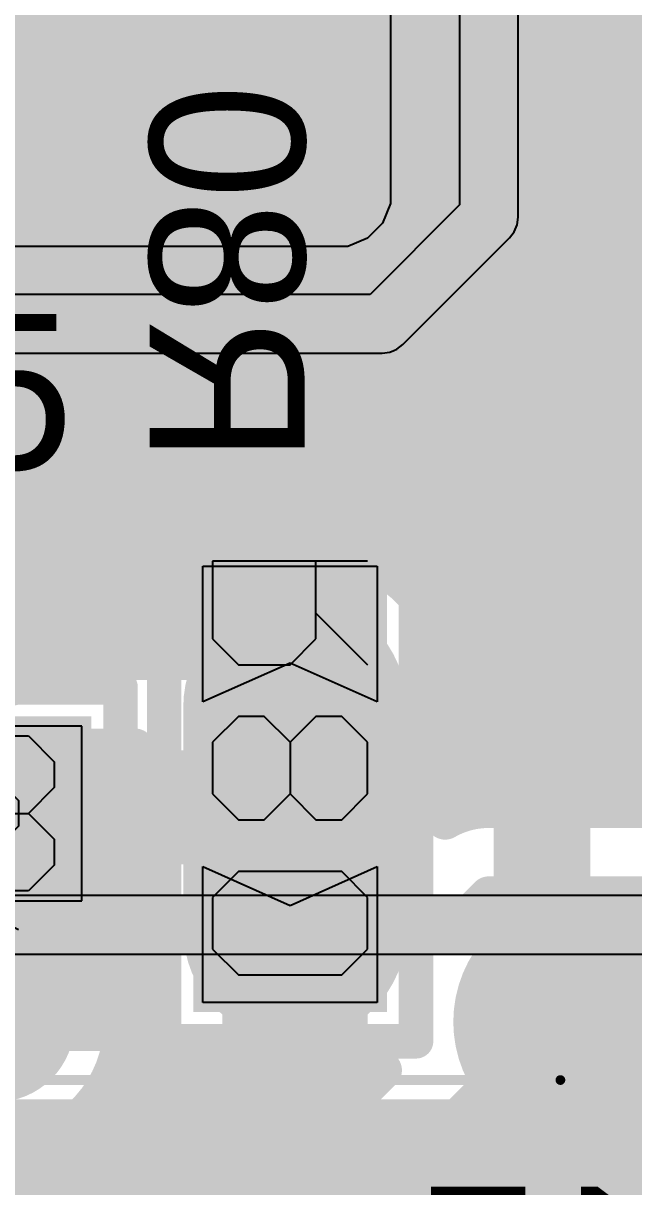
# Model space of a CAD drawing. Header units: millimetres. Extents: x 0.11 to 5.67, y 0.55 to 4.24.
# Drawn here: x 1.1594 to 1.2834, y 3.2155 to 3.4518 of the extents above; entities that cross this region are included whole.
import ezdxf

# ---------------------------------------------------------------- set-up
doc = ezdxf.new("R2010")
doc.units = ezdxf.units.MM
doc.header["$MEASUREMENT"] = 0
for name, color, linetype in [('BottomLayer', 5, 'Continuous'), ('BottomOverlay', 54, 'Continuous'), ('BottomPaste', 16, 'Continuous'), ('BottomSolder', 6, 'Continuous'), ('InternalPlane1', 76, 'Continuous'), ('InternalPlane2', 16, 'Continuous'), ('Mechanical1', 6, 'Continuous'), ('Mechanical3', 76, 'Continuous'), ('MultiLayer', 9, 'Continuous'), ('TopLayer', 1, 'Continuous'), ('TopOverlay', 2, 'Continuous'), ('TopPaste', 8, 'Continuous'), ('TopSolder', 216, 'Continuous'), ('ViaHoleLayer', 16, 'Continuous')]:
    doc.layers.add(name, color=color, linetype=linetype)

# ---------------------------------------------------------------- blocks, each defined once
blk = doc.blocks.new('SOT_23_123__B_50')
at = {"layer": 'BottomLayer', "const_width": 0.02807}
for points in [[(0.06125, 0.04134), (0.03027, 0.04134)], [(-0.02975, 0.00134), (-0.06073, 0.00134)], [(0.06125, -0.03866), (0.03027, -0.03866)]]:
    blk.add_lwpolyline(points, dxfattribs=at)
at = {"layer": 'BottomLayer', "const_width": 0.01404}
for points in [[(0.02325, 0.04134, 1), (0.03729, 0.04134, 1)], [(0.05423, 0.04134, 1), (0.06827, 0.04134, 1)], [(-0.06775, 0.00134, 1), (-0.05371, 0.00134, 1)], [(-0.03677, 0.00134, 1), (-0.02273, 0.00134, 1)], [(0.02325, -0.03866, 1), (0.03729, -0.03866, 1)], [(0.05423, -0.03866, 1), (0.06827, -0.03866, 1)]]:
    blk.add_lwpolyline(points, format="xyb", close=True, dxfattribs=at)
at = {"layer": 'BottomOverlay', "const_width": 0.01}
for points in [[(-0.02424, 0.06134), (0.01576, 0.06134)], [(-0.02424, 0.03134), (-0.02424, 0.06134)], [(0.02576, -0.00866), (0.02576, 0.01134)], [(-0.02424, -0.05866), (-0.02424, -0.02866)], [(-0.02424, -0.05866), (0.01576, -0.05866)]]:
    blk.add_lwpolyline(points, dxfattribs=at)
at = {"layer": 'BottomOverlay', "const_width": 0.005}
for points in [[(-0.02674, 0.06134, 1), (-0.02174, 0.06134, 1)], [(-0.02674, 0.06134, 1), (-0.02174, 0.06134, 1)], [(0.01326, 0.06134, 1), (0.01826, 0.06134, 1)], [(-0.02674, 0.03134, 1), (-0.02174, 0.03134, 1)], [(0.02326, 0.01134, 1), (0.02826, 0.01134, 1)], [(0.02326, -0.00866, 1), (0.02826, -0.00866, 1)], [(-0.02674, -0.02866, 1), (-0.02174, -0.02866, 1)], [(-0.02674, -0.05866, 1), (-0.02174, -0.05866, 1)], [(-0.02674, -0.05866, 1), (-0.02174, -0.05866, 1)], [(0.01326, -0.05866, 1), (0.01826, -0.05866, 1)]]:
    blk.add_lwpolyline(points, format="xyb", close=True, dxfattribs=at)
at = {"layer": 'BottomPaste', "const_width": 0.02807}
for points in [[(0.06125, 0.04134), (0.03027, 0.04134)], [(-0.02975, 0.00134), (-0.06073, 0.00134)], [(0.06125, -0.03866), (0.03027, -0.03866)]]:
    blk.add_lwpolyline(points, dxfattribs=at)
at = {"layer": 'BottomPaste', "const_width": 0.01404}
for points in [[(0.02325, 0.04134, 1), (0.03729, 0.04134, 1)], [(0.05423, 0.04134, 1), (0.06827, 0.04134, 1)], [(-0.06775, 0.00134, 1), (-0.05371, 0.00134, 1)], [(-0.03677, 0.00134, 1), (-0.02273, 0.00134, 1)], [(0.02325, -0.03866, 1), (0.03729, -0.03866, 1)], [(0.05423, -0.03866, 1), (0.06827, -0.03866, 1)]]:
    blk.add_lwpolyline(points, format="xyb", close=True, dxfattribs=at)
at = {"layer": 'BottomSolder', "const_width": 0.03201}
for points in [[(0.06125, 0.04134), (0.03027, 0.04134)], [(-0.02975, 0.00134), (-0.06073, 0.00134)], [(0.06125, -0.03866), (0.03027, -0.03866)]]:
    blk.add_lwpolyline(points, dxfattribs=at)
at = {"layer": 'BottomSolder', "const_width": 0.016}
for points in [[(0.02227, 0.04134, 1), (0.03827, 0.04134, 1)], [(0.05325, 0.04134, 1), (0.06925, 0.04134, 1)], [(-0.06873, 0.00134, 1), (-0.05273, 0.00134, 1)], [(-0.03775, 0.00134, 1), (-0.02175, 0.00134, 1)], [(0.02227, -0.03866, 1), (0.03827, -0.03866, 1)], [(0.05325, -0.03866, 1), (0.06925, -0.03866, 1)]]:
    blk.add_lwpolyline(points, format="xyb", close=True, dxfattribs=at)
at = {"layer": 'Mechanical3'}
for p, q in [((-0.04429, 0.00132), (-0.0338, 0.01181)), ((-0.0338, 0.01181), (-0.0233, 0.00132)), ((-0.00231, -0.01967), (-0.00231, 0.01181)), ((0.01868, 0.01181), (0.02918, 0.01181)), ((0.02918, 0.01181), (0.02393, 0.01181)), ((0.02393, 0.01181), (0.02393, -0.01967)), ((0.04492, 0.00656), (0.05017, 0.01181)), ((0.05017, 0.01181), (0.06066, 0.01181)), ((0.06066, 0.01181), (0.06591, 0.00656)), ((0.04492, -0.00393), (0.04492, 0.00656)), ((0.06591, 0.00656), (0.06591, 0.00132)), ((-0.04429, -0.01967), (-0.04429, 0.00132)), ((-0.0233, 0.00132), (-0.0233, -0.01967)), ((0.06591, 0.00132), (0.06066, -0.00393)), ((0.05541, -0.01443), (0.04492, -0.00393)), ((0.06066, -0.00393), (0.04492, -0.00393)), ((0.02393, -0.01967), (0.01868, -0.01443)), ((0.06591, -0.01967), (0.05541, -0.01443)), ((-0.01281, -0.01967), (0.00819, -0.01967)), ((0.00819, -0.01967), (-0.00231, -0.01967))]:
    blk.add_line(p, q, dxfattribs=at)
blk = doc.blocks.new('D_PAK_TO_252AA__51')
at = {"layer": 'Mechanical1', "const_width": 0.00197}
for points in [[(-0.23031, 0.1437), (-0.23031, -0.1437)], [(-0.23031, -0.1437), (0.23031, -0.1437)]]:
    blk.add_lwpolyline(points, dxfattribs=at)
at = {"layer": 'Mechanical1', "const_width": 0.000984}
blk.add_lwpolyline([(-0.23081, -0.1437, 1), (-0.22982, -0.1437, 1)], format="xyb", close=True, dxfattribs=at)
blk.add_lwpolyline([(-0.23081, -0.1437, 1), (-0.22982, -0.1437, 1)], format="xyb", close=True, dxfattribs=at)
at = {"layer": 'TopLayer', "const_width": 0.03937}
blk.add_lwpolyline([(-0.15453, -0.08976), (-0.1998, -0.08976)], dxfattribs=at)
at = {"layer": 'TopLayer'}
for points, const_width in [([(-0.20965, -0.08976, 1), (-0.18996, -0.08976, 1)], 0.01969), ([(-0.16437, -0.08976, 1), (-0.14469, -0.08976, 1)], 0.01969), ([(-0.05556, -0.09833, 1), (-0.04464, -0.09833, 1)], 0.01093)]:
    blk.add_lwpolyline(points, format="xyb", close=True, dxfattribs=dict(at, const_width=const_width))
for points in [[(-0.0501, -0.10925), (0.20758, -0.10925), (-0.0501, 0.10925), (0.20758, 0.10925)], [(-0.06102, -0.09833), (0.2185, -0.09833), (-0.06102, 0.09833), (0.2185, 0.09833)]]:
    blk.add_solid(points, dxfattribs=at)
at = {"layer": 'TopOverlay', "const_width": 0.00787}
for points in [[(-0.11909, 0.13189), (-0.11909, -0.13189)], [(-0.11909, -0.13189), (-0.07579, -0.13189)]]:
    blk.add_lwpolyline(points, dxfattribs=at)
at = {"layer": 'TopOverlay', "const_width": 0.00394}
for points in [[(-0.12106, -0.13189, 1), (-0.11713, -0.13189, 1)], [(-0.12106, -0.13189, 1), (-0.11713, -0.13189, 1)], [(-0.07776, -0.13189, 1), (-0.07382, -0.13189, 1)]]:
    blk.add_lwpolyline(points, format="xyb", close=True, dxfattribs=at)
at = {"layer": 'TopPaste'}
for p, q in [((-0.06106, -0.09835), (-0.06106, -0.01862)), ((-0.06106, -0.10051), (-0.06106, -0.09835)), ((-0.06106, -0.09835), (-0.06106, -0.09835)), ((-0.05941, -0.1045), (-0.06106, -0.10051)), ((-0.05635, -0.10756), (-0.05941, -0.1045)), ((-0.05236, -0.10921), (-0.05635, -0.10756)), ((-0.0502, -0.10921), (-0.05236, -0.10921)), ((0.05973, -0.10921), (-0.0502, -0.10921))]:
    blk.add_line(p, q, dxfattribs=at)
at = {"layer": 'TopPaste', "const_width": 0.04535}
blk.add_lwpolyline([(-0.15453, -0.08976), (-0.1998, -0.08976)], dxfattribs=at)
at = {"layer": 'TopPaste', "const_width": 0.02268}
for points in [[(-0.21114, -0.08976, 1), (-0.18846, -0.08976, 1)], [(-0.16587, -0.08976, 1), (-0.14319, -0.08976, 1)]]:
    blk.add_lwpolyline(points, format="xyb", close=True, dxfattribs=at)
at = {"layer": 'TopSolder', "const_width": 0.04331}
blk.add_lwpolyline([(-0.15453, -0.08976), (-0.1998, -0.08976)], dxfattribs=at)
at = {"layer": 'TopSolder'}
for points, const_width in [([(-0.21063, -0.08976, 1), (-0.18898, -0.08976, 1)], 0.02165), ([(-0.16535, -0.08976, 1), (-0.1437, -0.08976, 1)], 0.02165), ([(-0.05655, -0.09833, 1), (-0.04365, -0.09833, 1)], 0.01289)]:
    blk.add_lwpolyline(points, format="xyb", close=True, dxfattribs=dict(at, const_width=const_width))
for points in [[(-0.0501, -0.11122), (0.20758, -0.11122), (-0.0501, 0.11122), (0.20758, 0.11122)], [(-0.06299, -0.09833), (0.22047, -0.09833), (-0.06299, 0.09833), (0.22047, 0.09833)]]:
    blk.add_solid(points, dxfattribs=at)
blk = doc.blocks.new('RC0603_B_96')
at = {"layer": 'BottomLayer'}
for points in [[(-0.04429, -0.01772), (-0.01673, -0.01772), (-0.04429, 0.01772), (-0.01673, 0.01772)], [(0.04427, 0.01772), (0.01671, 0.01772), (0.04427, -0.01772), (0.01671, -0.01772)]]:
    blk.add_solid(points, dxfattribs=at)
at = {"layer": 'BottomOverlay', "const_width": 0.00701}
for points in [[(-0.05217, -0.02559), (-0.05217, 0.02559)], [(0.05217, 0.02559), (-0.05217, 0.02559)], [(0.05217, -0.02559), (0.05217, 0.02559)], [(0.05217, -0.02559), (-0.05217, -0.02559)]]:
    blk.add_lwpolyline(points, dxfattribs=at)
at = {"layer": 'BottomOverlay', "const_width": 0.0035}
for points in [[(-0.05392, 0.02559, 1), (-0.05041, 0.02559, 1)], [(-0.05392, 0.02559, 1), (-0.05041, 0.02559, 1)], [(0.05041, 0.02559, 1), (0.05392, 0.02559, 1)], [(0.05041, 0.02559, 1), (0.05392, 0.02559, 1)], [(-0.05392, -0.02559, 1), (-0.05041, -0.02559, 1)], [(-0.05392, -0.02559, 1), (-0.05041, -0.02559, 1)], [(0.05041, -0.02559, 1), (0.05392, -0.02559, 1)], [(0.05041, -0.02559, 1), (0.05392, -0.02559, 1)]]:
    blk.add_lwpolyline(points, format="xyb", close=True, dxfattribs=at)
at = {"layer": 'BottomPaste'}
for p, q in [((-0.04429, -0.01772), (-0.04429, 0.01772)), ((-0.04429, 0.01772), (-0.01673, 0.01772)), ((-0.01673, 0.01772), (-0.02461, 0)), ((0.02458, 0), (0.01671, 0.01772)), ((0.01671, 0.01772), (0.04427, 0.01772)), ((0.04427, 0.01772), (0.04427, -0.01772)), ((-0.02461, 0), (-0.01673, -0.01772)), ((0.01671, -0.01772), (0.02458, 0)), ((-0.01673, -0.01772), (-0.04429, -0.01772)), ((0.04427, -0.01772), (0.01671, -0.01772))]:
    blk.add_line(p, q, dxfattribs=at)
at = {"layer": 'BottomSolder'}
for points in [[(-0.04626, -0.01969), (-0.01476, -0.01969), (-0.04626, 0.01969), (-0.01476, 0.01969)], [(0.04624, 0.01969), (0.01474, 0.01969), (0.04624, -0.01969), (0.01474, -0.01969)]]:
    blk.add_solid(points, dxfattribs=at)
at = {"layer": 'Mechanical3'}
for p, q in [((-0.04528, 0.01575), (-0.04528, -0.01574)), ((-0.03478, 0.00525), (-0.02429, 0.01575)), ((-0.00854, 0.01575), (-0.01379, 0.0105)), ((0.00195, 0.01575), (-0.00854, 0.01575)), ((0.0072, 0.0105), (0.00195, 0.01575)), ((0.02294, 0.01575), (0.0177, 0.0105)), ((0.03344, 0.01575), (0.02294, 0.01575)), ((0.03869, 0.0105), (0.03344, 0.01575)), ((-0.01379, 0.0105), (-0.01379, 0.00525)), ((0.0072, 0.00525), (0.0072, 0.0105)), ((0.0177, 0.0105), (0.0177, -0.01049)), ((0.03869, -0.01049), (0.03869, 0.0105)), ((-0.02953, 0.00525), (-0.04528, 0.00525)), ((-0.02429, 0.00001), (-0.02953, 0.00525)), ((-0.01379, 0.00525), (-0.00854, 0.00001)), ((0.00195, 0.00001), (0.0072, 0.00525)), ((-0.02429, -0.01049), (-0.02429, 0.00001)), ((-0.00854, 0.00001), (-0.01379, -0.00524)), ((-0.00854, 0.00001), (0.00195, 0.00001)), ((0.0072, -0.00524), (0.00195, 0.00001)), ((-0.01379, -0.00524), (-0.01379, -0.01049)), ((0.0072, -0.01049), (0.0072, -0.00524)), ((-0.02953, -0.01574), (-0.02429, -0.01049)), ((-0.01379, -0.01049), (-0.00854, -0.01574)), ((0.00195, -0.01574), (0.0072, -0.01049)), ((0.0177, -0.01049), (0.02294, -0.01574)), ((0.03344, -0.01574), (0.03869, -0.01049)), ((-0.04528, -0.01574), (-0.02953, -0.01574)), ((-0.00854, -0.01574), (0.00195, -0.01574)), ((0.02294, -0.01574), (0.03344, -0.01574))]:
    blk.add_line(p, q, dxfattribs=at)
blk = doc.blocks.new('RC0603_98')
at = {"layer": 'Mechanical3'}
for p, q in [((-0.04528, -0.01575), (-0.04528, 0.01574)), ((-0.04528, 0.01574), (-0.02953, 0.01574)), ((-0.02953, 0.01574), (-0.02429, 0.01049)), ((-0.01379, 0.01574), (0.0072, 0.01574)), ((0.0072, 0.01574), (0.0072, 0.01049)), ((0.0177, 0.01049), (0.02294, 0.01574)), ((0.02294, 0.01574), (0.03344, 0.01574)), ((0.03344, 0.01574), (0.03869, 0.01049)), ((-0.02429, 0.01049), (-0.02429, -0.00001)), ((0.0072, 0.01049), (-0.01379, -0.0105)), ((0.0177, 0.00524), (0.0177, 0.01049)), ((0.03869, 0.01049), (0.03869, 0.00524)), ((0.02294, -0.00001), (0.0177, 0.00524)), ((0.03869, 0.00524), (0.03344, -0.00001)), ((-0.02429, -0.00001), (-0.02953, -0.00525)), ((0.0177, -0.00525), (0.02294, -0.00001)), ((0.02294, -0.00001), (0.03344, -0.00001)), ((0.03344, -0.00001), (0.03869, -0.00525)), ((-0.02953, -0.00525), (-0.04528, -0.00525)), ((-0.03478, -0.00525), (-0.02429, -0.01575)), ((0.0177, -0.0105), (0.0177, -0.00525)), ((0.03869, -0.00525), (0.03869, -0.0105)), ((-0.01379, -0.0105), (-0.01379, -0.01575)), ((0.02294, -0.01575), (0.0177, -0.0105)), ((0.03869, -0.0105), (0.03344, -0.01575)), ((0.03344, -0.01575), (0.02294, -0.01575))]:
    blk.add_line(p, q, dxfattribs=at)
at = {"layer": 'TopLayer'}
for points in [[(-0.04429, -0.01772), (-0.01673, -0.01772), (-0.04429, 0.01772), (-0.01673, 0.01772)], [(0.04427, 0.01772), (0.01671, 0.01772), (0.04427, -0.01772), (0.01671, -0.01772)]]:
    blk.add_solid(points, dxfattribs=at)
at = {"layer": 'TopOverlay', "const_width": 0.00701}
for points in [[(-0.05217, -0.02559), (-0.05217, 0.02559)], [(-0.05217, 0.02559), (0.05217, 0.02559)], [(0.05217, -0.02559), (0.05217, 0.02559)], [(-0.05217, -0.02559), (0.05217, -0.02559)]]:
    blk.add_lwpolyline(points, dxfattribs=at)
at = {"layer": 'TopOverlay', "const_width": 0.0035}
for points in [[(-0.05392, 0.02559, 1), (-0.05041, 0.02559, 1)], [(-0.05392, 0.02559, 1), (-0.05041, 0.02559, 1)], [(0.05041, 0.02559, 1), (0.05392, 0.02559, 1)], [(0.05041, 0.02559, 1), (0.05392, 0.02559, 1)], [(-0.05392, -0.02559, 1), (-0.05041, -0.02559, 1)], [(-0.05392, -0.02559, 1), (-0.05041, -0.02559, 1)], [(0.05041, -0.02559, 1), (0.05392, -0.02559, 1)], [(0.05041, -0.02559, 1), (0.05392, -0.02559, 1)]]:
    blk.add_lwpolyline(points, format="xyb", close=True, dxfattribs=at)
at = {"layer": 'TopPaste'}
for p, q in [((-0.04429, 0.01772), (-0.04429, -0.01772)), ((-0.01673, 0.01772), (-0.04429, 0.01772)), ((-0.02461, 0), (-0.01673, 0.01772)), ((0.04427, 0.01772), (0.01671, 0.01772)), ((0.01671, 0.01772), (0.02458, 0)), ((0.04427, -0.01772), (0.04427, 0.01772)), ((-0.01673, -0.01772), (-0.02461, 0)), ((0.02458, 0), (0.01671, -0.01772)), ((-0.04429, -0.01772), (-0.01673, -0.01772)), ((0.01671, -0.01772), (0.04427, -0.01772))]:
    blk.add_line(p, q, dxfattribs=at)
at = {"layer": 'TopSolder'}
for points in [[(-0.04626, -0.01969), (-0.01476, -0.01969), (-0.04626, 0.01969), (-0.01476, 0.01969)], [(0.04624, 0.01969), (0.01474, 0.01969), (0.04624, -0.01969), (0.01474, -0.01969)]]:
    blk.add_solid(points, dxfattribs=at)
blk = doc.blocks.new('R2512_B_126')
at = {"layer": 'BottomLayer'}
blk.add_solid([(-0.14075, -0.06594), (-0.06988, -0.06594), (-0.14075, 0.06791), (-0.06988, 0.06791)], dxfattribs=at)
at = {"layer": 'BottomOverlay', "const_width": 0.00787}
for points in [[(-0.15256, 0.07972), (-0.15256, -0.07776)], [(-0.15256, 0.07972), (0.14665, 0.07972)]]:
    blk.add_lwpolyline(points, dxfattribs=at)
at = {"layer": 'BottomOverlay', "const_width": 0.00394}
blk.add_lwpolyline([(-0.15453, 0.07972, 1), (-0.15059, 0.07972, 1)], format="xyb", close=True, dxfattribs=at)
blk.add_lwpolyline([(-0.15453, 0.07972, 1), (-0.15059, 0.07972, 1)], format="xyb", close=True, dxfattribs=at)
at = {"layer": 'BottomPaste'}
blk.add_solid([(-0.14075, -0.06594), (-0.06988, -0.06594), (-0.14075, 0.06791), (-0.06988, 0.06791)], dxfattribs=at)
at = {"layer": 'BottomSolder'}
blk.add_solid([(-0.14272, -0.06791), (-0.06791, -0.06791), (-0.14272, 0.06988), (-0.06791, 0.06988)], dxfattribs=at)
blk = doc.blocks.new('CAP_13_26_236')
at = {"layer": 'TopOverlay', "const_width": 0.00787}
blk.add_lwpolyline([(-0.25591, -1.11024), (-0.25591, -0.06299)], dxfattribs=at)

msp = doc.modelspace()

# ---------------------------------------------------------------- linework, layer by layer
at = {"layer": 'BottomLayer'}
for points, const_width in [([(1.2313, 3.35532), (1.2313, 3.4813)], 0.00787), ([(0.72047, 3.4557), (2.58723, 3.4557)], 0.00787), ([(1.2313, 3.4557), (1.40157, 3.4557)], 0.00787), ([(0.72047, 3.44783), (2.58936, 3.44783)], 0.00787), ([(1.2313, 3.44783), (1.40157, 3.44783)], 0.00787), ([(0.72047, 3.43995), (2.59325, 3.43995)], 0.00787), ([(1.2313, 3.43995), (1.40157, 3.43995)], 0.00787), ([(0.72047, 3.43208), (2.59959, 3.43208)], 0.00787), ([(1.2313, 3.43208), (1.40157, 3.43208)], 0.00787), ([(0.80794, 3.4242), (2.61066, 3.4242)], 0.00787), ([(1.2313, 3.4242), (1.40157, 3.4242)], 0.00787), ([(0.81586, 3.41633), (2.8063, 3.41633)], 0.00787), ([(1.2313, 3.41633), (1.40157, 3.41633)], 0.00787), ([(0.8218, 3.40846), (1.73055, 3.40846)], 0.00787), ([(1.2313, 3.40846), (1.40157, 3.40846)], 0.00787), ([(0.82967, 3.40058), (1.72484, 3.40058)], 0.00787), ([(1.2313, 3.40058), (1.40157, 3.40058)], 0.00787), ([(0.83755, 3.39271), (1.72261, 3.39271)], 0.00787), ([(1.2313, 3.39271), (1.40157, 3.39271)], 0.00787), ([(0.84542, 3.38483), (1.72244, 3.38483)], 0.00787), ([(1.2313, 3.38483), (1.40157, 3.38483)], 0.00787), ([(0.85244, 3.37696), (1.72052, 3.37696)], 0.00787), ([(1.2313, 3.37696), (1.40157, 3.37696)], 0.00787), ([(0.85556, 3.36909), (1.71265, 3.36909)], 0.00787), ([(1.2313, 3.36909), (1.40157, 3.36909)], 0.00787), ([(0.85602, 3.36121), (1.70477, 3.36121)], 0.00787), ([(1.2313, 3.36121), (1.39861, 3.36121)], 0.00787), ([(1.18209, 3.35532), (1.24508, 3.35532)], 0.00787), ([(1.18209, 3.35187), (1.18209, 3.35532)], 0.00787), ([(1.2313, 3.35532), (1.24508, 3.35532)], 0.00787), ([(1.24508, 3.3002), (1.24508, 3.35532)], 0.00787), ([(1.24508, 3.30709), (1.24508, 3.35532)], 0.00787), ([(1.16676, 3.35334), (1.18209, 3.35334)], 0.00787), ([(1.24508, 3.35334), (1.47102, 3.35334)], 0.00787), ([(1.24508, 3.35334), (1.39074, 3.35334)], 0.00787), ([(1.16922, 3.35187), (1.18209, 3.35187)], 0.00787), ([(1.24508, 3.34546), (1.46178, 3.34546)], 0.00787), ([(1.24508, 3.34546), (1.38287, 3.34546)], 0.00787), ([(1.24508, 3.33759), (1.45764, 3.33759)], 0.00787), ([(1.24508, 3.33759), (1.37499, 3.33759)], 0.00787), ([(1.13877, 3.32825), (1.21309, 3.32825)], 0.01969), ([(1.21309, 3.32825), (1.21358, 3.32776)], 0.01969), ([(1.24508, 3.32972), (1.45621, 3.32972)], 0.00787), ([(1.24508, 3.32972), (1.36712, 3.32972)], 0.00787), ([(1.24508, 3.32184), (1.45706, 3.32184)], 0.00787), ([(1.24508, 3.32184), (1.35924, 3.32184)], 0.00787), ([(1.24508, 3.31397), (1.34447, 3.31397)], 0.00787), ([(1.24508, 3.31397), (1.34447, 3.31397)], 0.00787), ([(1.24508, 3.30709), (1.25984, 3.29232)], 0.00787), ([(1.24508, 3.30609), (1.33415, 3.30609)], 0.00787), ([(1.24607, 3.30609), (1.33415, 3.30609)], 0.00787), ([(1.16763, 3.30463), (1.18209, 3.30463)], 0.00787), ([(1.18209, 3.3002), (1.18209, 3.30463)], 0.00787), ([(1.18209, 3.3002), (1.24508, 3.3002)], 0.00787), ([(1.08892, 3.29822), (1.32998, 3.29822)], 0.00787), ([(1.25395, 3.29822), (1.32998, 3.29822)], 0.00787), ([(1.18209, 3.29432), (1.24508, 3.29432)], 0.00787), ([(1.18209, 3.2392), (1.18209, 3.29432)], 0.00787), ([(1.24508, 3.28995), (1.24508, 3.29432)], 0.00787), ([(1.25394, 3.29232), (1.28543, 3.29232)], 0.00787), ([(1.25984, 3.29232), (1.32882, 3.29232)], 0.00787), ([(1.09054, 3.29035), (1.18209, 3.29035)], 0.00787), ([(1.08987, 3.28247), (1.18209, 3.28247)], 0.00787), ([(1.08672, 3.2746), (1.18209, 3.2746)], 0.00787), ([(1.24609, 3.26676), (1.25394, 3.27461)], 0.00787), ([(1.25394, 3.27461), (1.28543, 3.27461)], 0.00787), ([(1.28543, 3.27461), (1.30315, 3.25689)], 0.00787), ([(1.17234, 3.26672), (1.18209, 3.26672)], 0.00787), ([(1.21358, 3.26676), (1.24609, 3.26676)], 0.00787), ([(1.17756, 3.25885), (1.18209, 3.25885)], 0.00787), ([(1.27264, 3.24606), (1.27264, 3.24902)], 0.01969), ([(1.1762, 3.14963), (1.27264, 3.24606)], 0.01969), ([(1.13828, 3.24874), (1.17568, 3.24874)], 0.00787), ([(1.179, 3.2431), (1.18209, 3.2431)], 0.00787), ([(1.18209, 3.2392), (1.23237, 3.2392)], 0.00787), ([(1.1866, 3.19343), (1.23237, 3.2392)], 0.00787), ([(1.1758, 3.23523), (1.2284, 3.23523)], 0.00787), ([(1.23114, 3.17116), (1.28934, 3.22936)], 0.00787), ([(1.16829, 3.22735), (1.22052, 3.22735)], 0.00787), ([(1.28734, 3.22735), (1.36669, 3.22735)], 0.00787), ([(0.95276, 3.21948), (1.21265, 3.21948)], 0.00787), ([(1.27946, 3.21948), (1.37456, 3.21948)], 0.00787)]:
    msp.add_lwpolyline(points, dxfattribs=dict(at, const_width=const_width))
for points, const_width in [([(1.22933, 3.44783, 1), (1.23327, 3.44783, 1)], 0.00394), ([(1.22933, 3.43995, 1), (1.23327, 3.43995, 1)], 0.00394), ([(1.22933, 3.43208, 1), (1.23327, 3.43208, 1)], 0.00394), ([(1.22933, 3.4242, 1), (1.23327, 3.4242, 1)], 0.00394), ([(1.22933, 3.41633, 1), (1.23327, 3.41633, 1)], 0.00394), ([(1.22933, 3.40846, 1), (1.23327, 3.40846, 1)], 0.00394), ([(1.22933, 3.40058, 1), (1.23327, 3.40058, 1)], 0.00394), ([(1.22933, 3.39271, 1), (1.23327, 3.39271, 1)], 0.00394), ([(1.22933, 3.38483, 1), (1.23327, 3.38483, 1)], 0.00394), ([(1.22933, 3.37696, 1), (1.23327, 3.37696, 1)], 0.00394), ([(1.22933, 3.36909, 1), (1.23327, 3.36909, 1)], 0.00394), ([(1.22933, 3.36121, 1), (1.23327, 3.36121, 1)], 0.00394), ([(1.18012, 3.35532, 1), (1.18406, 3.35532, 1)], 0.00394), ([(1.18012, 3.35532, 1), (1.18406, 3.35532, 1)], 0.00394), ([(1.22933, 3.35532, 1), (1.23327, 3.35532, 1)], 0.00394), ([(1.22933, 3.35532, 1), (1.23327, 3.35532, 1)], 0.00394), ([(1.24311, 3.35532, 1), (1.24705, 3.35532, 1)], 0.00394), ([(1.24311, 3.35532, 1), (1.24705, 3.35532, 1)], 0.00394), ([(1.24311, 3.35532, 1), (1.24705, 3.35532, 1)], 0.00394), ([(1.24311, 3.35532, 1), (1.24705, 3.35532, 1)], 0.00394), ([(1.16479, 3.35334, 1), (1.16873, 3.35334, 1)], 0.00394), ([(1.18012, 3.35334, 1), (1.18406, 3.35334, 1)], 0.00394), ([(1.24311, 3.35334, 1), (1.24705, 3.35334, 1)], 0.00394), ([(1.24311, 3.35334, 1), (1.24705, 3.35334, 1)], 0.00394), ([(1.16725, 3.35187, 1), (1.17119, 3.35187, 1)], 0.00394), ([(1.16725, 3.35187, 1), (1.17119, 3.35187, 1)], 0.00394), ([(1.18012, 3.35187, 1), (1.18406, 3.35187, 1)], 0.00394), ([(1.18012, 3.35187, 1), (1.18406, 3.35187, 1)], 0.00394), ([(1.24311, 3.34546, 1), (1.24705, 3.34546, 1)], 0.00394), ([(1.24311, 3.34546, 1), (1.24705, 3.34546, 1)], 0.00394), ([(1.24311, 3.33759, 1), (1.24705, 3.33759, 1)], 0.00394), ([(1.24311, 3.33759, 1), (1.24705, 3.33759, 1)], 0.00394), ([(1.20817, 3.32825, 1), (1.21801, 3.32825, 1)], 0.00984), ([(1.20817, 3.32825, 1), (1.21801, 3.32825, 1)], 0.00984), ([(1.20866, 3.32776, 1), (1.2185, 3.32776, 1)], 0.00984), ([(1.24311, 3.32972, 1), (1.24705, 3.32972, 1)], 0.00394), ([(1.24311, 3.32972, 1), (1.24705, 3.32972, 1)], 0.00394), ([(1.24311, 3.32184, 1), (1.24705, 3.32184, 1)], 0.00394), ([(1.24311, 3.32184, 1), (1.24705, 3.32184, 1)], 0.00394), ([(1.24311, 3.31397, 1), (1.24705, 3.31397, 1)], 0.00394), ([(1.24311, 3.31397, 1), (1.24705, 3.31397, 1)], 0.00394), ([(1.24311, 3.30709, 1), (1.24705, 3.30709, 1)], 0.00394), ([(1.24311, 3.30709, 1), (1.24705, 3.30709, 1)], 0.00394), ([(1.24311, 3.30609, 1), (1.24705, 3.30609, 1)], 0.00394), ([(1.2441, 3.30609, 1), (1.24804, 3.30609, 1)], 0.00394), ([(1.16567, 3.30463, 1), (1.1696, 3.30463, 1)], 0.00394), ([(1.16567, 3.30463, 1), (1.1696, 3.30463, 1)], 0.00394), ([(1.18012, 3.30463, 1), (1.18406, 3.30463, 1)], 0.00394), ([(1.18012, 3.30463, 1), (1.18406, 3.30463, 1)], 0.00394), ([(1.18012, 3.3002, 1), (1.18406, 3.3002, 1)], 0.00394), ([(1.18012, 3.3002, 1), (1.18406, 3.3002, 1)], 0.00394), ([(1.24311, 3.3002, 1), (1.24705, 3.3002, 1)], 0.00394), ([(1.24311, 3.3002, 1), (1.24705, 3.3002, 1)], 0.00394), ([(1.25198, 3.29822, 1), (1.25591, 3.29822, 1)], 0.00394), ([(1.18012, 3.29432, 1), (1.18406, 3.29432, 1)], 0.00394), ([(1.18012, 3.29432, 1), (1.18406, 3.29432, 1)], 0.00394), ([(1.24311, 3.29432, 1), (1.24705, 3.29432, 1)], 0.00394), ([(1.24311, 3.29432, 1), (1.24705, 3.29432, 1)], 0.00394), ([(1.25197, 3.29232, 1), (1.25591, 3.29232, 1)], 0.00394), ([(1.25197, 3.29232, 1), (1.25591, 3.29232, 1)], 0.00394), ([(1.25197, 3.29232, 1), (1.25591, 3.29232, 1)], 0.00394), ([(1.25787, 3.29232, 1), (1.26181, 3.29232, 1)], 0.00394), ([(1.25787, 3.29232, 1), (1.26181, 3.29232, 1)], 0.00394), ([(1.28346, 3.29232, 1), (1.2874, 3.29232, 1)], 0.00394), ([(1.28346, 3.29232, 1), (1.2874, 3.29232, 1)], 0.00394), ([(1.28346, 3.29232, 1), (1.2874, 3.29232, 1)], 0.00394), ([(1.18012, 3.29035, 1), (1.18406, 3.29035, 1)], 0.00394), ([(1.24311, 3.28995, 1), (1.24705, 3.28995, 1)], 0.00394), ([(1.24311, 3.28995, 1), (1.24705, 3.28995, 1)], 0.00394), ([(1.24311, 3.28995, 1), (1.24705, 3.28995, 1)], 0.00394), ([(1.18012, 3.28247, 1), (1.18406, 3.28247, 1)], 0.00394), ([(1.18012, 3.2746, 1), (1.18406, 3.2746, 1)], 0.00394), ([(1.25197, 3.27461, 1), (1.25591, 3.27461, 1)], 0.00394), ([(1.25197, 3.27461, 1), (1.25591, 3.27461, 1)], 0.00394), ([(1.28346, 3.27461, 1), (1.2874, 3.27461, 1)], 0.00394), ([(1.28346, 3.27461, 1), (1.2874, 3.27461, 1)], 0.00394), ([(1.17037, 3.26672, 1), (1.1743, 3.26672, 1)], 0.00394), ([(1.18012, 3.26672, 1), (1.18406, 3.26672, 1)], 0.00394), ([(1.21161, 3.26676, 1), (1.21555, 3.26676, 1)], 0.00394), ([(1.24412, 3.26676, 1), (1.24806, 3.26676, 1)], 0.00394), ([(1.24412, 3.26676, 1), (1.24806, 3.26676, 1)], 0.00394), ([(1.17559, 3.25885, 1), (1.17953, 3.25885, 1)], 0.00394), ([(1.18012, 3.25885, 1), (1.18406, 3.25885, 1)], 0.00394), ([(1.26673, 3.24902, 1), (1.27854, 3.24902, 1)], 0.01181), ([(1.26772, 3.24902, 1), (1.27756, 3.24902, 1)], 0.00984), ([(1.26772, 3.24606, 1), (1.27756, 3.24606, 1)], 0.00984), ([(1.26772, 3.24606, 1), (1.27756, 3.24606, 1)], 0.00984), ([(1.17371, 3.24874, 1), (1.17765, 3.24874, 1)], 0.00394), ([(1.17765, 3.24874, 1), (1.18159, 3.24874, 1)], 0.00394), ([(1.17765, 3.24874, 1), (1.18159, 3.24874, 1)], 0.00394), ([(1.17703, 3.2431, 1), (1.18096, 3.2431, 1)], 0.00394), ([(1.18012, 3.2431, 1), (1.18406, 3.2431, 1)], 0.00394), ([(1.18012, 3.2392, 1), (1.18406, 3.2392, 1)], 0.00394), ([(1.18012, 3.2392, 1), (1.18406, 3.2392, 1)], 0.00394), ([(1.2304, 3.2392, 1), (1.23433, 3.2392, 1)], 0.00394), ([(1.2304, 3.2392, 1), (1.23433, 3.2392, 1)], 0.00394), ([(1.17384, 3.23523, 1), (1.17777, 3.23523, 1)], 0.00394), ([(1.22643, 3.23523, 1), (1.23036, 3.23523, 1)], 0.00394), ([(1.16632, 3.22735, 1), (1.17025, 3.22735, 1)], 0.00394), ([(1.21855, 3.22735, 1), (1.22249, 3.22735, 1)], 0.00394), ([(1.28537, 3.22735, 1), (1.2893, 3.22735, 1)], 0.00394), ([(1.21068, 3.21948, 1), (1.21462, 3.21948, 1)], 0.00394), ([(1.27749, 3.21948, 1), (1.28143, 3.21948, 1)], 0.00394)]:
    msp.add_lwpolyline(points, format="xyb", close=True, dxfattribs=dict(at, const_width=const_width))
at = {"layer": 'BottomLayer', "const_width": 0.00787}
for points in [[(1.15377, 3.35656, -0.148295), (1.16922, 3.35187)], [(1.16763, 3.30463, -0.131182), (1.15377, 3.30093)], [(1.24508, 3.28995, -0.131652), (1.25394, 3.29232)], [(1.24508, 3.28995, -0.131652), (1.25394, 3.29232)], [(1.28543, 3.29232, -0.198912), (1.29796, 3.28713)], [(1.28543, 3.29232, -0.198912), (1.29796, 3.28713)], [(1.15377, 3.27459, -0.414214), (1.17962, 3.24874)], [(1.17962, 3.24874, -0.414214), (1.15377, 3.22289)]]:
    msp.add_lwpolyline(points, format="xyb", dxfattribs=at)
at = {"layer": 'InternalPlane1', "const_width": 0.02591}
msp.add_lwpolyline([(1.25969, 3.24902, 1), (1.28559, 3.24902, 1)], format="xyb", close=True, dxfattribs=at)
at = {"layer": 'InternalPlane2'}
for p, q in [((1.25989, 3.4124), (1.25989, 3.49311)), ((1.24798, 3.49064), (1.24798, 3.41487)), ((1.24798, 3.41487), (1.22982, 3.3967)), ((1.25969, 3.41086), (1.25989, 3.4124)), ((1.25989, 3.4124), (1.25989, 3.4124)), ((1.25815, 3.40819), (1.2591, 3.40942)), ((1.2591, 3.40942), (1.25969, 3.41086)), ((1.2365, 3.38654), (1.25815, 3.40819)), ((1.22982, 3.3967), (1.01875, 3.3967)), ((1.23382, 3.38499), (1.23467, 3.38534)), ((1.23467, 3.38534), (1.23526, 3.38559)), ((1.23526, 3.38559), (1.2365, 3.38654)), ((1.0128, 3.38479), (1.23228, 3.38479)), ((1.23228, 3.38479), (1.23382, 3.38499)), ((1.32332, 3.27466), (1.02854, 3.27466)), ((1.03101, 3.26274), (1.32579, 3.26274))]:
    msp.add_line(p, q, dxfattribs=at)
at = {"layer": 'InternalPlane2', "const_width": 0.01181}
for points in [[(1.25394, 3.4124), (1.25394, 3.49311)], [(1.23228, 3.39075), (1.25394, 3.4124)], [(1.0128, 3.39075), (1.23228, 3.39075)], [(1.02854, 3.2687), (1.32579, 3.2687)]]:
    msp.add_lwpolyline(points, dxfattribs=at)
at = {"layer": 'InternalPlane2'}
for points, const_width in [([(1.25098, 3.4124, 1), (1.25689, 3.4124, 1)], 0.00591), ([(1.25098, 3.4124, 1), (1.25689, 3.4124, 1)], 0.00591), ([(1.22933, 3.39075, 1), (1.23524, 3.39075, 1)], 0.00591), ([(1.22933, 3.39075, 1), (1.23524, 3.39075, 1)], 0.00591), ([(1.25969, 3.24902, 1), (1.28559, 3.24902, 1)], 0.02591)]:
    msp.add_lwpolyline(points, format="xyb", close=True, dxfattribs=dict(at, const_width=const_width))
at = {"layer": 'MultiLayer', "const_width": 0.01181}
msp.add_lwpolyline([(1.26673, 3.24902, 1), (1.27854, 3.24902, 1)], format="xyb", close=True, dxfattribs=at)
at = {"layer": 'TopLayer'}
for points, const_width in [([(1.23524, 3.37697), (1.23524, 3.52584)], 0.00787), ([(1.25295, 3.37697), (1.25295, 3.51164)], 0.00787), ([(0.72047, 3.4557), (1.23524, 3.4557)], 0.00787), ([(1.25295, 3.4557), (1.59154, 3.4557)], 0.00787), ([(0.72047, 3.44783), (1.23524, 3.44783)], 0.00787), ([(1.25295, 3.44783), (1.59154, 3.44783)], 0.00787), ([(0.72047, 3.43995), (1.23524, 3.43995)], 0.00787), ([(1.25295, 3.43995), (1.59154, 3.43995)], 0.00787), ([(0.72047, 3.43208), (1.23524, 3.43208)], 0.00787), ([(1.25295, 3.43208), (1.59154, 3.43208)], 0.00787), ([(0.72047, 3.4242), (1.23524, 3.4242)], 0.00787), ([(1.25295, 3.4242), (1.59154, 3.4242)], 0.00787), ([(0.72047, 3.41633), (1.23524, 3.41633)], 0.00787), ([(1.25295, 3.41633), (1.59154, 3.41633)], 0.00787), ([(0.72047, 3.40846), (1.23524, 3.40846)], 0.00787), ([(1.25295, 3.40846), (1.59154, 3.40846)], 0.00787), ([(1.26476, 3.3937), (1.27165, 3.40059)], 0.01969), ([(0.72047, 3.40058), (1.23524, 3.40058)], 0.00787), ([(1.25295, 3.40058), (1.59154, 3.40058)], 0.00787), ([(1.26476, 3.25796), (1.26476, 3.3937)], 0.01969), ([(0.72047, 3.39271), (1.23524, 3.39271)], 0.00787), ([(1.25295, 3.39271), (1.59154, 3.39271)], 0.00787), ([(0.72047, 3.38483), (1.23524, 3.38483)], 0.00787), ([(1.25295, 3.38483), (1.59154, 3.38483)], 0.00787), ([(0.72047, 3.37697), (1.23524, 3.37697)], 0.00787), ([(1.25295, 3.37697), (1.59154, 3.37697)], 0.00787), ([(1.24114, 3.33333), (1.24114, 3.36027)], 0.00787), ([(0.72047, 3.35925), (1.23524, 3.35925)], 0.00787), ([(0.72047, 3.35334), (1.24114, 3.35334)], 0.00787), ([(1.04313, 3.34546), (1.20648, 3.34546)], 0.00787), ([(1.22266, 3.34546), (1.24114, 3.34546)], 0.00787), ([(1.05773, 3.33759), (1.19188, 3.33759)], 0.00787), ([(1.23726, 3.33759), (1.24114, 3.33759)], 0.00787), ([(1.06403, 3.32972), (1.18558, 3.32972)], 0.00787), ([(1.1299, 3.32283), (1.18258, 3.32283)], 0.00787), ([(1.21457, 3.19882), (1.21457, 3.29035)], 0.02953), ([(1.15746, 3.29134), (1.15795, 3.29085)], 0.01969), ([(1.15795, 3.29085), (1.21407, 3.29085)], 0.01969), ([(1.21407, 3.29085), (1.21457, 3.29035)], 0.01969), ([(1.26476, 3.25796), (1.27264, 3.25008)], 0.01969), ([(1.06731, 3.25885), (1.1823, 3.25885)], 0.00787), ([(1.1299, 3.25984), (1.18204, 3.25984)], 0.00787), ([(1.27264, 3.24902), (1.27264, 3.25008)], 0.01969), ([(1.06402, 3.25098), (1.18559, 3.25098)], 0.00787), ([(1.18602, 3.24705), (1.18602, 3.25025)], 0.00787), ([(1.11351, 3.24705), (1.18602, 3.24705)], 0.00787), ([(1.11351, 3.22933), (1.25629, 3.22933)], 0.00787), ([(1.11034, 3.22735), (1.25901, 3.22735)], 0.00787), ([(1.28626, 3.22735), (1.44589, 3.22735)], 0.00787), ([(0.73621, 3.21948), (2.32186, 3.21948)], 0.00787)]:
    msp.add_lwpolyline(points, dxfattribs=dict(at, const_width=const_width))
for points, const_width in [([(1.23327, 3.44783, 1), (1.2372, 3.44783, 1)], 0.00394), ([(1.25098, 3.44783, 1), (1.25492, 3.44783, 1)], 0.00394), ([(1.23327, 3.43995, 1), (1.2372, 3.43995, 1)], 0.00394), ([(1.25098, 3.43995, 1), (1.25492, 3.43995, 1)], 0.00394), ([(1.23327, 3.43208, 1), (1.2372, 3.43208, 1)], 0.00394), ([(1.25098, 3.43208, 1), (1.25492, 3.43208, 1)], 0.00394), ([(1.23327, 3.4242, 1), (1.2372, 3.4242, 1)], 0.00394), ([(1.25098, 3.4242, 1), (1.25492, 3.4242, 1)], 0.00394), ([(1.23327, 3.41633, 1), (1.2372, 3.41633, 1)], 0.00394), ([(1.25098, 3.41633, 1), (1.25492, 3.41633, 1)], 0.00394), ([(1.23327, 3.40846, 1), (1.2372, 3.40846, 1)], 0.00394), ([(1.25098, 3.40846, 1), (1.25492, 3.40846, 1)], 0.00394), ([(1.26673, 3.40059, 1), (1.27657, 3.40059, 1)], 0.00984), ([(1.23327, 3.40058, 1), (1.2372, 3.40058, 1)], 0.00394), ([(1.25098, 3.40058, 1), (1.25492, 3.40058, 1)], 0.00394), ([(1.25984, 3.3937, 1), (1.26968, 3.3937, 1)], 0.00984), ([(1.25984, 3.3937, 1), (1.26968, 3.3937, 1)], 0.00984), ([(1.23327, 3.39271, 1), (1.2372, 3.39271, 1)], 0.00394), ([(1.25098, 3.39271, 1), (1.25492, 3.39271, 1)], 0.00394), ([(1.23327, 3.38483, 1), (1.2372, 3.38483, 1)], 0.00394), ([(1.25098, 3.38483, 1), (1.25492, 3.38483, 1)], 0.00394), ([(1.23327, 3.37697, 1), (1.2372, 3.37697, 1)], 0.00394), ([(1.23327, 3.37697, 1), (1.2372, 3.37697, 1)], 0.00394), ([(1.25098, 3.37697, 1), (1.25492, 3.37697, 1)], 0.00394), ([(1.25098, 3.37697, 1), (1.25492, 3.37697, 1)], 0.00394), ([(1.23917, 3.36027, 1), (1.24311, 3.36027, 1)], 0.00394), ([(1.23917, 3.36027, 1), (1.24311, 3.36027, 1)], 0.00394), ([(1.23917, 3.36027, 1), (1.24311, 3.36027, 1)], 0.00394), ([(1.23327, 3.35925, 1), (1.2372, 3.35925, 1)], 0.00394), ([(1.23327, 3.35925, 1), (1.2372, 3.35925, 1)], 0.00394), ([(1.23327, 3.35925, 1), (1.2372, 3.35925, 1)], 0.00394), ([(1.23917, 3.35334, 1), (1.24311, 3.35334, 1)], 0.00394), ([(1.20451, 3.34546, 1), (1.20845, 3.34546, 1)], 0.00394), ([(1.22069, 3.34546, 1), (1.22463, 3.34546, 1)], 0.00394), ([(1.23917, 3.34546, 1), (1.24311, 3.34546, 1)], 0.00394), ([(1.18991, 3.33759, 1), (1.19385, 3.33759, 1)], 0.00394), ([(1.23529, 3.33759, 1), (1.23923, 3.33759, 1)], 0.00394), ([(1.23917, 3.33759, 1), (1.24311, 3.33759, 1)], 0.00394), ([(1.23917, 3.33333, 1), (1.24311, 3.33333, 1)], 0.00394), ([(1.23917, 3.33333, 1), (1.24311, 3.33333, 1)], 0.00394), ([(1.18361, 3.32972, 1), (1.18755, 3.32972, 1)], 0.00394), ([(1.18061, 3.32283, 1), (1.18455, 3.32283, 1)], 0.00394), ([(1.18061, 3.32283, 1), (1.18455, 3.32283, 1)], 0.00394), ([(1.20718, 3.29035, 1), (1.22195, 3.29035, 1)], 0.01476), ([(1.15254, 3.29134, 1), (1.16238, 3.29134, 1)], 0.00984), ([(1.15303, 3.29085, 1), (1.16287, 3.29085, 1)], 0.00984), ([(1.15303, 3.29085, 1), (1.16287, 3.29085, 1)], 0.00984), ([(1.20915, 3.29085, 1), (1.219, 3.29085, 1)], 0.00984), ([(1.20915, 3.29085, 1), (1.219, 3.29085, 1)], 0.00984), ([(1.20965, 3.29035, 1), (1.21949, 3.29035, 1)], 0.00984), ([(1.25984, 3.25796, 1), (1.26968, 3.25796, 1)], 0.00984), ([(1.25984, 3.25796, 1), (1.26968, 3.25796, 1)], 0.00984), ([(1.18007, 3.25984, 1), (1.18401, 3.25984, 1)], 0.00394), ([(1.18007, 3.25984, 1), (1.18401, 3.25984, 1)], 0.00394), ([(1.18033, 3.25885, 1), (1.18427, 3.25885, 1)], 0.00394), ([(1.26673, 3.24902, 1), (1.27854, 3.24902, 1)], 0.01181), ([(1.26772, 3.25008, 1), (1.27756, 3.25008, 1)], 0.00984), ([(1.26772, 3.25008, 1), (1.27756, 3.25008, 1)], 0.00984), ([(1.26772, 3.24902, 1), (1.27756, 3.24902, 1)], 0.00984), ([(1.18362, 3.25098, 1), (1.18756, 3.25098, 1)], 0.00394), ([(1.18406, 3.25025, 1), (1.18799, 3.25025, 1)], 0.00394), ([(1.18406, 3.25025, 1), (1.18799, 3.25025, 1)], 0.00394), ([(1.18406, 3.24705, 1), (1.18799, 3.24705, 1)], 0.00394), ([(1.18406, 3.24705, 1), (1.18799, 3.24705, 1)], 0.00394), ([(1.25432, 3.22933, 1), (1.25825, 3.22933, 1)], 0.00394), ([(1.25432, 3.22933, 1), (1.25825, 3.22933, 1)], 0.00394), ([(1.25704, 3.22735, 1), (1.26098, 3.22735, 1)], 0.00394), ([(1.28429, 3.22735, 1), (1.28823, 3.22735, 1)], 0.00394)]:
    msp.add_lwpolyline(points, format="xyb", close=True, dxfattribs=dict(at, const_width=const_width))
at = {"layer": 'TopLayer', "const_width": 0.00787}
for points in [[(1.24114, 3.36027, -0.085166), (1.23524, 3.35925)], [(1.24114, 3.36027, -0.085166), (1.23524, 3.35925)], [(1.18258, 3.32283, -0.609609), (1.24114, 3.33333)], [(1.18602, 3.25025, -0.078079), (1.18204, 3.25984)], [(1.28899, 3.22933, -0.361154), (1.25629, 3.22933)]]:
    msp.add_lwpolyline(points, format="xyb", dxfattribs=at)
at = {"layer": 'ViaHoleLayer', "const_width": 0.00591}
msp.add_lwpolyline([(1.26969, 3.24902, 1), (1.27559, 3.24902, 1)], format="xyb", close=True, dxfattribs=at)

# ---------------------------------------------------------------- block references
for name, p, rotation in [('D_PAK_TO_252AA__51', (1.1248, 3.46752), 90), ('R2512_B_126', (1.30906, 3.54626), 90), ('RC0603_B_96', (1.21358, 3.29724), 270), ('RC0603_98', (1.12697, 3.29134), 360), ('CAP_13_26_236', (1.84567, 2.96138), 270)]:
    msp.add_blockref(name, p, dxfattribs=dict(rotation=rotation))
msp.add_blockref('SOT_23_123__B_50', (1.09252, 3.2874))

# ---------------------------------------------------------------- texts
at = {"layer": 'BottomOverlay', "text_generation_flag": 2}
msp.add_text('R80', height=0.031496, rotation=270, dxfattribs=at).set_placement((1.18504, 3.3622))
msp.add_text('VD17', height=0.031496, dxfattribs=at).set_placement((1.34547, 3.18406))
at = {"layer": 'TopOverlay'}
msp.add_text('VT15', height=0.031496, dxfattribs=at).set_placement((1.0689, 3.36122))

doc.saveas('drawing.dxf')
